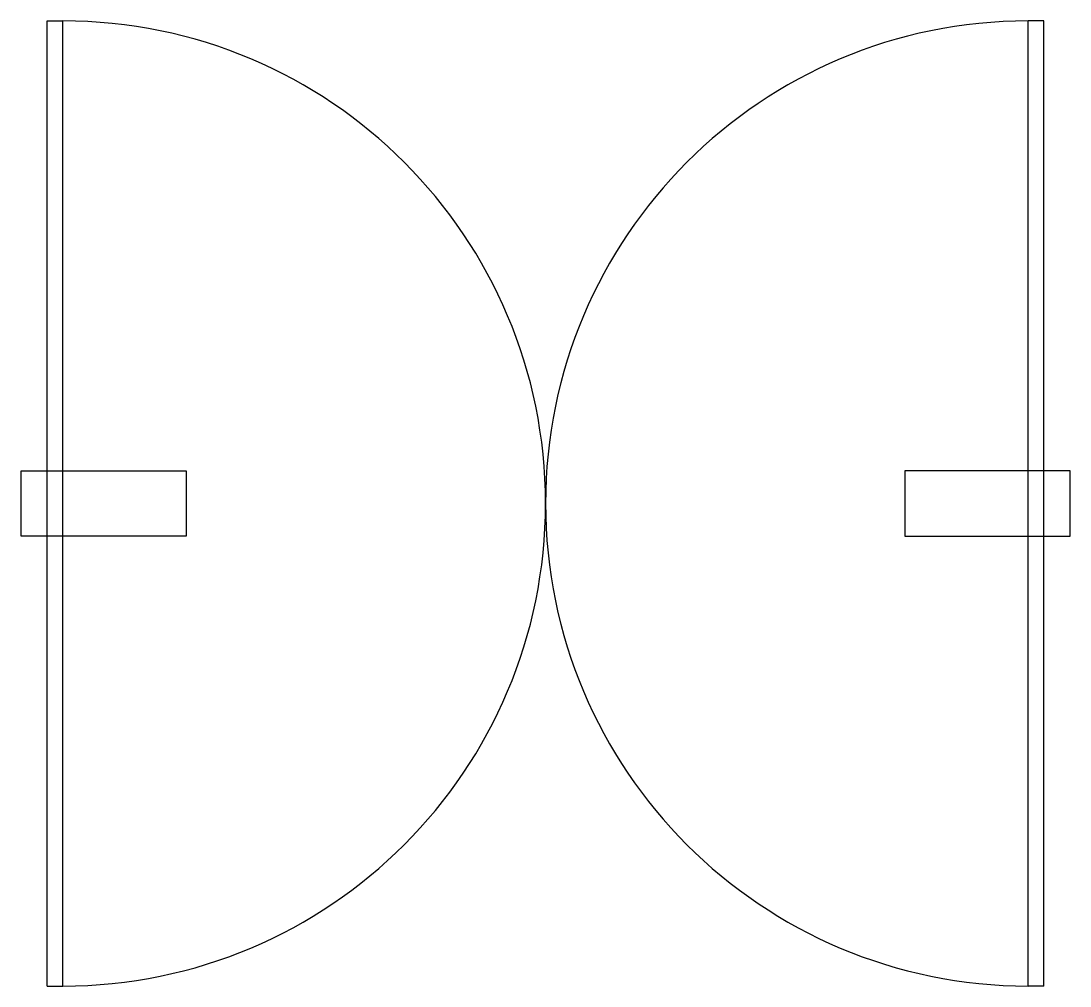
# Model space of a CAD drawing. Header units: inches. Extents: x 4.45 to 5.45, y 3.41 to 4.33.
import ezdxf

# ---------------------------------------------------------------- set-up
doc = ezdxf.new("R2010")
doc.units = ezdxf.units.IN
doc.header["$MEASUREMENT"] = 0

msp = doc.modelspace()

# ---------------------------------------------------------------- linework, layer by layer
for p, q in [((4.472, 4.3291), (4.487, 4.3291)), ((4.472, 3.4091), (4.472, 4.3291)), ((4.487, 3.4091), (4.487, 4.3291)), ((5.407, 3.4091), (5.407, 4.3291)), ((5.422, 4.3291), (5.407, 4.3291)), ((5.422, 3.4091), (5.422, 4.3291)), ((4.472, 3.4091), (4.487, 3.4091)), ((5.422, 3.4091), (5.407, 3.4091))]:
    msp.add_line(p, q)
for points in [[(4.6045, 3.838), (4.447, 3.838), (4.447, 3.9002), (4.6045, 3.9002)], [(5.2894, 3.838), (5.447, 3.838), (5.447, 3.9002), (5.2894, 3.9002)]]:
    msp.add_lwpolyline(points, close=True)
for centre, start, end in [((4.487, 3.8691), 270, 90), ((5.407, 3.8691), 90, 270)]:
    msp.add_arc(centre, 0.46, start, end)

doc.saveas('drawing.dxf')
